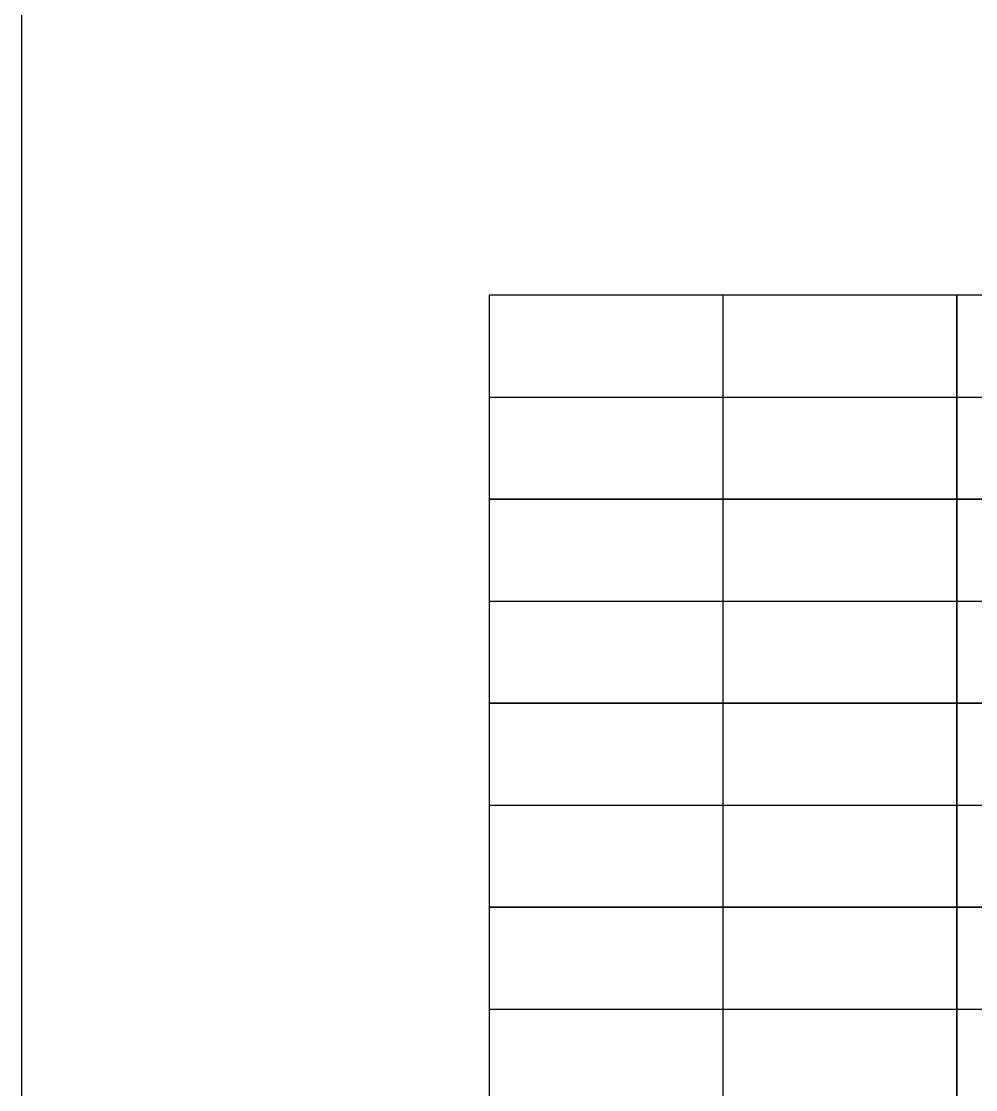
# Model space of a CAD drawing. Header units: millimetres. Extents: x 0.42 to 2.75, y -0.18 to 1.56.
# Drawn here: x 1.9875 to 2.1431, y 0.9345 to 1.1086 of the extents above; entities that cross this region are included whole.
import ezdxf

# ---------------------------------------------------------------- set-up
doc = ezdxf.new("R2010")
doc.units = ezdxf.units.MM
doc.header["$MEASUREMENT"] = 0
doc.layers.add('AZ', color=7, linetype='Continuous', true_color=0x007f00)

msp = doc.modelspace()

# ---------------------------------------------------------------- linework, layer by layer
at = {"layer": 'AZ'}
for p, q in [((2.14002, 1.064), (2.06377, 1.064)), ((2.06377, 1.064), (2.06377, 1.03075)), ((2.14002, 1.064, 0.0225), (2.06377, 1.064, 0.0225)), ((2.06377, 1.064, 0.0225), (2.06377, 1.03075, 0.0225)), ((2.06377, 1.064), (2.06377, 1.064, 0.0225)), ((2.21627, 1.064), (2.14002, 1.064)), ((2.14002, 1.064), (2.14002, 1.03075)), ((2.21627, 1.064, 0.0225), (2.14002, 1.064, 0.0225)), ((2.14002, 1.064, 0.0225), (2.14002, 1.03075, 0.0225)), ((2.14002, 1.064), (2.14002, 1.064, 0.0225)), ((2.14002, 1.03075), (2.14002, 1.064)), ((2.14002, 1.03075, 0.0225), (2.14002, 1.064, 0.0225)), ((2.14002, 1.064), (2.14002, 1.064, 0.0225)), ((2.06377, 1.03075), (2.14002, 1.03075)), ((2.06377, 1.03075, 0.0225), (2.14002, 1.03075, 0.0225)), ((2.06377, 1.03075), (2.06377, 1.03075, 0.0225)), ((2.14002, 1.03075, 0.09), (2.06377, 1.03075, 0.09)), ((2.06377, 1.03075, 0.09), (2.06377, 0.9975, 0.09)), ((2.14002, 1.03075, 0.1125), (2.06377, 1.03075, 0.1125)), ((2.06377, 1.03075, 0.1125), (2.06377, 0.9975, 0.1125)), ((2.06377, 1.03075, 0.09), (2.06377, 1.03075, 0.1125)), ((2.14002, 1.03075, 0.0675), (2.06377, 1.03075, 0.0675)), ((2.06377, 1.03075, 0.0675), (2.06377, 0.9975, 0.0675)), ((2.14002, 1.03075, 0.09), (2.06377, 1.03075, 0.09)), ((2.06377, 1.03075, 0.09), (2.06377, 0.9975, 0.09)), ((2.06377, 1.03075, 0.0675), (2.06377, 1.03075, 0.09)), ((2.14002, 1.03075, 0.045), (2.06377, 1.03075, 0.045)), ((2.06377, 1.03075, 0.045), (2.06377, 0.9975, 0.045)), ((2.14002, 1.03075, 0.0675), (2.06377, 1.03075, 0.0675)), ((2.06377, 1.03075, 0.0675), (2.06377, 0.9975, 0.0675)), ((2.06377, 1.03075, 0.045), (2.06377, 1.03075, 0.0675)), ((2.14002, 1.03075, 0.0225), (2.06377, 1.03075, 0.0225)), ((2.06377, 1.03075, 0.0225), (2.06377, 0.9975, 0.0225)), ((2.14002, 1.03075, 0.045), (2.06377, 1.03075, 0.045)), ((2.06377, 1.03075, 0.045), (2.06377, 0.9975, 0.045)), ((2.06377, 1.03075, 0.0225), (2.06377, 1.03075, 0.045)), ((2.14002, 1.03075), (2.06377, 1.03075)), ((2.06377, 1.03075), (2.06377, 0.9975)), ((2.14002, 1.03075, 0.0225), (2.06377, 1.03075, 0.0225)), ((2.06377, 1.03075, 0.0225), (2.06377, 0.9975, 0.0225)), ((2.06377, 1.03075), (2.06377, 1.03075, 0.0225)), ((2.14002, 1.03075), (2.21627, 1.03075)), ((2.14002, 1.03075, 0.0225), (2.21627, 1.03075, 0.0225)), ((2.14002, 1.03075), (2.14002, 1.03075, 0.0225)), ((2.21627, 1.03075), (2.14002, 1.03075)), ((2.14002, 1.03075), (2.14002, 0.9975)), ((2.21627, 1.03075, 0.0225), (2.14002, 1.03075, 0.0225)), ((2.14002, 1.03075, 0.0225), (2.14002, 0.9975, 0.0225)), ((2.14002, 1.03075), (2.14002, 1.03075, 0.0225)), ((2.14002, 1.03075), (2.14002, 1.03075, 0.0225)), ((2.14002, 0.9975, 0.09), (2.14002, 1.03075, 0.09)), ((2.14002, 0.9975, 0.1125), (2.14002, 1.03075, 0.1125)), ((2.14002, 1.03075, 0.09), (2.14002, 1.03075, 0.1125)), ((2.14002, 0.9975, 0.0675), (2.14002, 1.03075, 0.0675)), ((2.14002, 0.9975, 0.09), (2.14002, 1.03075, 0.09)), ((2.14002, 1.03075, 0.0675), (2.14002, 1.03075, 0.09)), ((2.14002, 0.9975, 0.045), (2.14002, 1.03075, 0.045)), ((2.14002, 0.9975, 0.0675), (2.14002, 1.03075, 0.0675)), ((2.14002, 1.03075, 0.045), (2.14002, 1.03075, 0.0675)), ((2.14002, 0.9975, 0.0225), (2.14002, 1.03075, 0.0225)), ((2.14002, 0.9975, 0.045), (2.14002, 1.03075, 0.045)), ((2.14002, 1.03075, 0.0225), (2.14002, 1.03075, 0.045)), ((2.14002, 0.9975), (2.14002, 1.03075)), ((2.14002, 0.9975, 0.0225), (2.14002, 1.03075, 0.0225)), ((2.14002, 1.03075), (2.14002, 1.03075, 0.0225)), ((2.06377, 0.9975, 0.09), (2.14002, 0.9975, 0.09)), ((2.06377, 0.9975, 0.1125), (2.14002, 0.9975, 0.1125)), ((2.06377, 0.9975, 0.09), (2.06377, 0.9975, 0.1125)), ((2.06377, 0.9975, 0.0675), (2.14002, 0.9975, 0.0675)), ((2.06377, 0.9975, 0.09), (2.14002, 0.9975, 0.09)), ((2.06377, 0.9975, 0.0675), (2.06377, 0.9975, 0.09)), ((2.06377, 0.9975, 0.045), (2.14002, 0.9975, 0.045)), ((2.06377, 0.9975, 0.0675), (2.14002, 0.9975, 0.0675)), ((2.06377, 0.9975, 0.045), (2.06377, 0.9975, 0.0675)), ((2.06377, 0.9975, 0.0225), (2.14002, 0.9975, 0.0225)), ((2.06377, 0.9975, 0.045), (2.14002, 0.9975, 0.045)), ((2.06377, 0.9975, 0.0225), (2.06377, 0.9975, 0.045)), ((2.06377, 0.9975), (2.14002, 0.9975)), ((2.06377, 0.9975, 0.0225), (2.14002, 0.9975, 0.0225)), ((2.06377, 0.9975), (2.06377, 0.9975, 0.0225)), ((2.14002, 0.9975, 0.225), (2.06377, 0.9975, 0.225)), ((2.06377, 0.9975, 0.225), (2.06377, 0.96425, 0.225)), ((2.14002, 0.9975, 0.2475), (2.06377, 0.9975, 0.2475)), ((2.06377, 0.9975, 0.2475), (2.06377, 0.96425, 0.2475)), ((2.06377, 0.9975, 0.225), (2.06377, 0.9975, 0.2475)), ((2.14002, 0.9975, 0.2025), (2.06377, 0.9975, 0.2025)), ((2.06377, 0.9975, 0.2025), (2.06377, 0.96425, 0.2025)), ((2.14002, 0.9975, 0.225), (2.06377, 0.9975, 0.225)), ((2.06377, 0.9975, 0.225), (2.06377, 0.96425, 0.225)), ((2.06377, 0.9975, 0.2025), (2.06377, 0.9975, 0.225)), ((2.14002, 0.9975, 0.18), (2.06377, 0.9975, 0.18)), ((2.06377, 0.9975, 0.18), (2.06377, 0.96425, 0.18)), ((2.14002, 0.9975, 0.2025), (2.06377, 0.9975, 0.2025)), ((2.06377, 0.9975, 0.2025), (2.06377, 0.96425, 0.2025)), ((2.06377, 0.9975, 0.18), (2.06377, 0.9975, 0.2025)), ((2.14002, 0.9975, 0.1575), (2.06377, 0.9975, 0.1575)), ((2.06377, 0.9975, 0.1575), (2.06377, 0.96425, 0.1575)), ((2.14002, 0.9975, 0.18), (2.06377, 0.9975, 0.18)), ((2.06377, 0.9975, 0.18), (2.06377, 0.96425, 0.18)), ((2.06377, 0.9975, 0.1575), (2.06377, 0.9975, 0.18)), ((2.14002, 0.9975, 0.135), (2.06377, 0.9975, 0.135)), ((2.06377, 0.9975, 0.135), (2.06377, 0.96425, 0.135)), ((2.14002, 0.9975, 0.1575), (2.06377, 0.9975, 0.1575)), ((2.06377, 0.9975, 0.1575), (2.06377, 0.96425, 0.1575)), ((2.06377, 0.9975, 0.135), (2.06377, 0.9975, 0.1575)), ((2.14002, 0.9975, 0.1125), (2.06377, 0.9975, 0.1125)), ((2.06377, 0.9975, 0.1125), (2.06377, 0.96425, 0.1125)), ((2.14002, 0.9975, 0.135), (2.06377, 0.9975, 0.135)), ((2.06377, 0.9975, 0.135), (2.06377, 0.96425, 0.135)), ((2.06377, 0.9975, 0.1125), (2.06377, 0.9975, 0.135)), ((2.14002, 0.9975, 0.09), (2.06377, 0.9975, 0.09)), ((2.06377, 0.9975, 0.09), (2.06377, 0.96425, 0.09)), ((2.14002, 0.9975, 0.1125), (2.06377, 0.9975, 0.1125)), ((2.06377, 0.9975, 0.1125), (2.06377, 0.96425, 0.1125)), ((2.06377, 0.9975, 0.09), (2.06377, 0.9975, 0.1125)), ((2.14002, 0.9975, 0.0675), (2.06377, 0.9975, 0.0675)), ((2.06377, 0.9975, 0.0675), (2.06377, 0.96425, 0.0675)), ((2.14002, 0.9975, 0.09), (2.06377, 0.9975, 0.09)), ((2.06377, 0.9975, 0.09), (2.06377, 0.96425, 0.09)), ((2.06377, 0.9975, 0.0675), (2.06377, 0.9975, 0.09)), ((2.14002, 0.9975, 0.045), (2.06377, 0.9975, 0.045)), ((2.06377, 0.9975, 0.045), (2.06377, 0.96425, 0.045)), ((2.14002, 0.9975, 0.0675), (2.06377, 0.9975, 0.0675)), ((2.06377, 0.9975, 0.0675), (2.06377, 0.96425, 0.0675)), ((2.06377, 0.9975, 0.045), (2.06377, 0.9975, 0.0675)), ((2.14002, 0.9975, 0.0225), (2.06377, 0.9975, 0.0225)), ((2.06377, 0.9975, 0.0225), (2.06377, 0.96425, 0.0225)), ((2.14002, 0.9975, 0.045), (2.06377, 0.9975, 0.045)), ((2.06377, 0.9975, 0.045), (2.06377, 0.96425, 0.045)), ((2.06377, 0.9975, 0.0225), (2.06377, 0.9975, 0.045)), ((2.14002, 0.9975), (2.06377, 0.9975)), ((2.06377, 0.9975), (2.06377, 0.96425)), ((2.14002, 0.9975, 0.0225), (2.06377, 0.9975, 0.0225)), ((2.06377, 0.9975, 0.0225), (2.06377, 0.96425, 0.0225)), ((2.06377, 0.9975), (2.06377, 0.9975, 0.0225)), ((2.14002, 0.9975), (2.21627, 0.9975)), ((2.14002, 0.9975, 0.0225), (2.21627, 0.9975, 0.0225)), ((2.14002, 0.9975), (2.14002, 0.9975, 0.0225)), ((2.21627, 0.9975), (2.14002, 0.9975)), ((2.14002, 0.9975), (2.14002, 0.96425)), ((2.21627, 0.9975, 0.0225), (2.14002, 0.9975, 0.0225)), ((2.14002, 0.9975, 0.0225), (2.14002, 0.96425, 0.0225)), ((2.14002, 0.9975), (2.14002, 0.9975, 0.0225)), ((2.14002, 0.9975, 0.09), (2.14002, 0.9975, 0.1125)), ((2.14002, 0.9975, 0.0675), (2.14002, 0.9975, 0.09)), ((2.14002, 0.9975, 0.045), (2.14002, 0.9975, 0.0675)), ((2.14002, 0.9975, 0.0225), (2.14002, 0.9975, 0.045)), ((2.14002, 0.9975), (2.14002, 0.9975, 0.0225)), ((2.14002, 0.96425, 0.225), (2.14002, 0.9975, 0.225)), ((2.14002, 0.96425, 0.2475), (2.14002, 0.9975, 0.2475)), ((2.14002, 0.9975, 0.225), (2.14002, 0.9975, 0.2475)), ((2.14002, 0.96425, 0.2025), (2.14002, 0.9975, 0.2025)), ((2.14002, 0.96425, 0.225), (2.14002, 0.9975, 0.225)), ((2.14002, 0.9975, 0.2025), (2.14002, 0.9975, 0.225)), ((2.14002, 0.96425, 0.18), (2.14002, 0.9975, 0.18)), ((2.14002, 0.96425, 0.2025), (2.14002, 0.9975, 0.2025)), ((2.14002, 0.9975, 0.18), (2.14002, 0.9975, 0.2025)), ((2.14002, 0.96425, 0.1575), (2.14002, 0.9975, 0.1575)), ((2.14002, 0.96425, 0.18), (2.14002, 0.9975, 0.18)), ((2.14002, 0.9975, 0.1575), (2.14002, 0.9975, 0.18)), ((2.14002, 0.96425, 0.135), (2.14002, 0.9975, 0.135)), ((2.14002, 0.96425, 0.1575), (2.14002, 0.9975, 0.1575)), ((2.14002, 0.9975, 0.135), (2.14002, 0.9975, 0.1575)), ((2.14002, 0.96425, 0.1125), (2.14002, 0.9975, 0.1125)), ((2.14002, 0.96425, 0.135), (2.14002, 0.9975, 0.135)), ((2.14002, 0.9975, 0.1125), (2.14002, 0.9975, 0.135)), ((2.14002, 0.96425, 0.09), (2.14002, 0.9975, 0.09)), ((2.14002, 0.96425, 0.1125), (2.14002, 0.9975, 0.1125)), ((2.14002, 0.9975, 0.09), (2.14002, 0.9975, 0.1125)), ((2.14002, 0.96425, 0.0675), (2.14002, 0.9975, 0.0675)), ((2.14002, 0.96425, 0.09), (2.14002, 0.9975, 0.09)), ((2.14002, 0.9975, 0.0675), (2.14002, 0.9975, 0.09)), ((2.14002, 0.96425, 0.045), (2.14002, 0.9975, 0.045)), ((2.14002, 0.96425, 0.0675), (2.14002, 0.9975, 0.0675)), ((2.14002, 0.9975, 0.045), (2.14002, 0.9975, 0.0675)), ((2.14002, 0.96425, 0.0225), (2.14002, 0.9975, 0.0225)), ((2.14002, 0.96425, 0.045), (2.14002, 0.9975, 0.045)), ((2.14002, 0.9975, 0.0225), (2.14002, 0.9975, 0.045)), ((2.14002, 0.96425), (2.14002, 0.9975)), ((2.14002, 0.96425, 0.0225), (2.14002, 0.9975, 0.0225)), ((2.14002, 0.9975), (2.14002, 0.9975, 0.0225)), ((2.06377, 0.96425, 0.225), (2.14002, 0.96425, 0.225)), ((2.06377, 0.96425, 0.2475), (2.14002, 0.96425, 0.2475)), ((2.06377, 0.96425, 0.225), (2.06377, 0.96425, 0.2475)), ((2.06377, 0.96425, 0.2025), (2.14002, 0.96425, 0.2025)), ((2.06377, 0.96425, 0.225), (2.14002, 0.96425, 0.225)), ((2.06377, 0.96425, 0.2025), (2.06377, 0.96425, 0.225)), ((2.06377, 0.96425, 0.18), (2.14002, 0.96425, 0.18)), ((2.06377, 0.96425, 0.2025), (2.14002, 0.96425, 0.2025)), ((2.06377, 0.96425, 0.18), (2.06377, 0.96425, 0.2025)), ((2.06377, 0.96425, 0.1575), (2.14002, 0.96425, 0.1575)), ((2.06377, 0.96425, 0.18), (2.14002, 0.96425, 0.18)), ((2.06377, 0.96425, 0.1575), (2.06377, 0.96425, 0.18)), ((2.06377, 0.96425, 0.135), (2.14002, 0.96425, 0.135)), ((2.06377, 0.96425, 0.1575), (2.14002, 0.96425, 0.1575)), ((2.06377, 0.96425, 0.135), (2.06377, 0.96425, 0.1575)), ((2.06377, 0.96425, 0.1125), (2.14002, 0.96425, 0.1125)), ((2.06377, 0.96425, 0.135), (2.14002, 0.96425, 0.135)), ((2.06377, 0.96425, 0.1125), (2.06377, 0.96425, 0.135)), ((2.06377, 0.96425, 0.09), (2.14002, 0.96425, 0.09)), ((2.06377, 0.96425, 0.1125), (2.14002, 0.96425, 0.1125)), ((2.06377, 0.96425, 0.09), (2.06377, 0.96425, 0.1125)), ((2.06377, 0.96425, 0.0675), (2.14002, 0.96425, 0.0675)), ((2.06377, 0.96425, 0.09), (2.14002, 0.96425, 0.09)), ((2.06377, 0.96425, 0.0675), (2.06377, 0.96425, 0.09)), ((2.06377, 0.96425, 0.045), (2.14002, 0.96425, 0.045)), ((2.06377, 0.96425, 0.0675), (2.14002, 0.96425, 0.0675)), ((2.06377, 0.96425, 0.045), (2.06377, 0.96425, 0.0675)), ((2.06377, 0.96425, 0.0225), (2.14002, 0.96425, 0.0225)), ((2.06377, 0.96425, 0.045), (2.14002, 0.96425, 0.045)), ((2.06377, 0.96425, 0.0225), (2.06377, 0.96425, 0.045)), ((2.06377, 0.96425), (2.14002, 0.96425)), ((2.06377, 0.96425, 0.0225), (2.14002, 0.96425, 0.0225)), ((2.06377, 0.96425), (2.06377, 0.96425, 0.0225)), ((2.14002, 0.96425, 0.1125), (2.06377, 0.96425, 0.1125)), ((2.06377, 0.96425, 0.1125), (2.06377, 0.931, 0.1125)), ((2.14002, 0.96425, 0.135), (2.06377, 0.96425, 0.135)), ((2.06377, 0.96425, 0.135), (2.06377, 0.931, 0.135)), ((2.06377, 0.96425, 0.1125), (2.06377, 0.96425, 0.135)), ((2.14002, 0.96425, 0.09), (2.06377, 0.96425, 0.09)), ((2.06377, 0.96425, 0.09), (2.06377, 0.931, 0.09)), ((2.14002, 0.96425, 0.1125), (2.06377, 0.96425, 0.1125)), ((2.06377, 0.96425, 0.1125), (2.06377, 0.931, 0.1125)), ((2.06377, 0.96425, 0.09), (2.06377, 0.96425, 0.1125)), ((2.14002, 0.96425, 0.0675), (2.06377, 0.96425, 0.0675)), ((2.06377, 0.96425, 0.0675), (2.06377, 0.931, 0.0675)), ((2.14002, 0.96425, 0.09), (2.06377, 0.96425, 0.09)), ((2.06377, 0.96425, 0.09), (2.06377, 0.931, 0.09)), ((2.06377, 0.96425, 0.0675), (2.06377, 0.96425, 0.09)), ((2.14002, 0.96425, 0.045), (2.06377, 0.96425, 0.045)), ((2.06377, 0.96425, 0.045), (2.06377, 0.931, 0.045)), ((2.14002, 0.96425, 0.0675), (2.06377, 0.96425, 0.0675)), ((2.06377, 0.96425, 0.0675), (2.06377, 0.931, 0.0675)), ((2.06377, 0.96425, 0.045), (2.06377, 0.96425, 0.0675)), ((2.14002, 0.96425, 0.0225), (2.06377, 0.96425, 0.0225)), ((2.06377, 0.96425, 0.0225), (2.06377, 0.931, 0.0225)), ((2.14002, 0.96425, 0.045), (2.06377, 0.96425, 0.045)), ((2.06377, 0.96425, 0.045), (2.06377, 0.931, 0.045)), ((2.06377, 0.96425, 0.0225), (2.06377, 0.96425, 0.045)), ((2.14002, 0.96425), (2.06377, 0.96425)), ((2.06377, 0.96425), (2.06377, 0.931)), ((2.14002, 0.96425, 0.0225), (2.06377, 0.96425, 0.0225)), ((2.06377, 0.96425, 0.0225), (2.06377, 0.931, 0.0225)), ((2.06377, 0.96425), (2.06377, 0.96425, 0.0225)), ((2.14002, 0.96425), (2.21627, 0.96425)), ((2.14002, 0.96425, 0.0225), (2.21627, 0.96425, 0.0225)), ((2.14002, 0.96425), (2.14002, 0.96425, 0.0225)), ((2.21627, 0.96425, 0.135), (2.14002, 0.96425, 0.135)), ((2.14002, 0.96425, 0.135), (2.14002, 0.931, 0.135)), ((2.21627, 0.96425, 0.1575), (2.14002, 0.96425, 0.1575)), ((2.14002, 0.96425, 0.1575), (2.14002, 0.931, 0.1575)), ((2.14002, 0.96425, 0.135), (2.14002, 0.96425, 0.1575)), ((2.21627, 0.96425, 0.1125), (2.14002, 0.96425, 0.1125)), ((2.14002, 0.96425, 0.1125), (2.14002, 0.931, 0.1125)), ((2.21627, 0.96425, 0.135), (2.14002, 0.96425, 0.135)), ((2.14002, 0.96425, 0.135), (2.14002, 0.931, 0.135)), ((2.14002, 0.96425, 0.1125), (2.14002, 0.96425, 0.135)), ((2.21627, 0.96425, 0.09), (2.14002, 0.96425, 0.09)), ((2.14002, 0.96425, 0.09), (2.14002, 0.931, 0.09)), ((2.21627, 0.96425, 0.1125), (2.14002, 0.96425, 0.1125)), ((2.14002, 0.96425, 0.1125), (2.14002, 0.931, 0.1125)), ((2.14002, 0.96425, 0.09), (2.14002, 0.96425, 0.1125)), ((2.21627, 0.96425, 0.0675), (2.14002, 0.96425, 0.0675)), ((2.14002, 0.96425, 0.0675), (2.14002, 0.931, 0.0675)), ((2.21627, 0.96425, 0.09), (2.14002, 0.96425, 0.09)), ((2.14002, 0.96425, 0.09), (2.14002, 0.931, 0.09)), ((2.14002, 0.96425, 0.0675), (2.14002, 0.96425, 0.09)), ((2.21627, 0.96425, 0.045), (2.14002, 0.96425, 0.045)), ((2.14002, 0.96425, 0.045), (2.14002, 0.931, 0.045)), ((2.21627, 0.96425, 0.0675), (2.14002, 0.96425, 0.0675)), ((2.14002, 0.96425, 0.0675), (2.14002, 0.931, 0.0675)), ((2.14002, 0.96425, 0.045), (2.14002, 0.96425, 0.0675)), ((2.21627, 0.96425, 0.0225), (2.14002, 0.96425, 0.0225)), ((2.14002, 0.96425, 0.0225), (2.14002, 0.931, 0.0225)), ((2.21627, 0.96425, 0.045), (2.14002, 0.96425, 0.045)), ((2.14002, 0.96425, 0.045), (2.14002, 0.931, 0.045)), ((2.14002, 0.96425, 0.0225), (2.14002, 0.96425, 0.045)), ((2.21627, 0.96425), (2.14002, 0.96425)), ((2.14002, 0.96425), (2.14002, 0.931)), ((2.21627, 0.96425, 0.0225), (2.14002, 0.96425, 0.0225)), ((2.14002, 0.96425, 0.0225), (2.14002, 0.931, 0.0225)), ((2.14002, 0.96425), (2.14002, 0.96425, 0.0225)), ((2.14002, 0.96425, 0.225), (2.14002, 0.96425, 0.2475)), ((2.14002, 0.96425, 0.2025), (2.14002, 0.96425, 0.225)), ((2.14002, 0.96425, 0.18), (2.14002, 0.96425, 0.2025)), ((2.14002, 0.96425, 0.1575), (2.14002, 0.96425, 0.18)), ((2.14002, 0.96425, 0.135), (2.14002, 0.96425, 0.1575)), ((2.14002, 0.96425, 0.1125), (2.14002, 0.96425, 0.135)), ((2.14002, 0.96425, 0.09), (2.14002, 0.96425, 0.1125)), ((2.14002, 0.96425, 0.0675), (2.14002, 0.96425, 0.09)), ((2.14002, 0.96425, 0.045), (2.14002, 0.96425, 0.0675)), ((2.14002, 0.96425, 0.0225), (2.14002, 0.96425, 0.045)), ((2.14002, 0.96425), (2.14002, 0.96425, 0.0225)), ((2.14002, 0.931, 0.1125), (2.14002, 0.96425, 0.1125)), ((2.14002, 0.931, 0.135), (2.14002, 0.96425, 0.135)), ((2.14002, 0.96425, 0.1125), (2.14002, 0.96425, 0.135)), ((2.14002, 0.931, 0.09), (2.14002, 0.96425, 0.09)), ((2.14002, 0.931, 0.1125), (2.14002, 0.96425, 0.1125)), ((2.14002, 0.96425, 0.09), (2.14002, 0.96425, 0.1125)), ((2.14002, 0.931, 0.0675), (2.14002, 0.96425, 0.0675)), ((2.14002, 0.931, 0.09), (2.14002, 0.96425, 0.09)), ((2.14002, 0.96425, 0.0675), (2.14002, 0.96425, 0.09)), ((2.14002, 0.931, 0.045), (2.14002, 0.96425, 0.045)), ((2.14002, 0.931, 0.0675), (2.14002, 0.96425, 0.0675)), ((2.14002, 0.96425, 0.045), (2.14002, 0.96425, 0.0675)), ((2.14002, 0.931, 0.0225), (2.14002, 0.96425, 0.0225)), ((2.14002, 0.931, 0.045), (2.14002, 0.96425, 0.045)), ((2.14002, 0.96425, 0.0225), (2.14002, 0.96425, 0.045)), ((2.14002, 0.931), (2.14002, 0.96425)), ((2.14002, 0.931, 0.0225), (2.14002, 0.96425, 0.0225)), ((2.14002, 0.96425), (2.14002, 0.96425, 0.0225))]:
    msp.add_line(p, q, dxfattribs=at)
for points in [[(1.98752, 1.56275, -0.0225), (1.98752, 0.78138, -0.0225), (1.98752, 0, -0.0225)], [(1.98752, 1.56275), (1.98752, 0.78138), (1.98752, 0)], [(2.14002, 1.064, 0.01125), (2.10189, 1.064, 0.01125), (2.06377, 1.064, 0.01125)], [(2.06377, 1.064, 0.01125), (2.06377, 1.04737, 0.01125), (2.06377, 1.03075, 0.01125)], [(2.10189, 1.064), (2.10189, 1.064, 0.01125), (2.10189, 1.064, 0.0225)], [(2.10189, 1.03075), (2.10189, 1.04737), (2.10189, 1.064)], [(2.10189, 1.03075, 0.0225), (2.10189, 1.04737, 0.0225), (2.10189, 1.064, 0.0225)], [(2.21627, 1.064, 0.01125), (2.17814, 1.064, 0.01125), (2.14002, 1.064, 0.01125)], [(2.14002, 1.064, 0.01125), (2.14002, 1.04737, 0.01125), (2.14002, 1.03075, 0.01125)], [(2.14002, 1.03075, 0.01125), (2.14002, 1.04737, 0.01125), (2.14002, 1.064, 0.01125)], [(2.06377, 1.04737), (2.06377, 1.04737, 0.01125), (2.06377, 1.04737, 0.0225)], [(2.06377, 1.04737), (2.10189, 1.04737), (2.14002, 1.04737)], [(2.06377, 1.04737, 0.0225), (2.10189, 1.04737, 0.0225), (2.14002, 1.04737, 0.0225)], [(2.14002, 1.04737), (2.14002, 1.04737, 0.01125), (2.14002, 1.04737, 0.0225)], [(2.14002, 1.04737), (2.17814, 1.04737), (2.21627, 1.04737)], [(2.14002, 1.04737, 0.0225), (2.17814, 1.04737, 0.0225), (2.21627, 1.04737, 0.0225)], [(2.14002, 1.04737), (2.14002, 1.04737, 0.01125), (2.14002, 1.04737, 0.0225)], [(2.06377, 1.03075, 0.01125), (2.10189, 1.03075, 0.01125), (2.14002, 1.03075, 0.01125)], [(2.14002, 1.03075, 0.10125), (2.10189, 1.03075, 0.10125), (2.06377, 1.03075, 0.10125)], [(2.06377, 1.03075, 0.10125), (2.06377, 1.01412, 0.10125), (2.06377, 0.9975, 0.10125)], [(2.14002, 1.03075, 0.07875), (2.10189, 1.03075, 0.07875), (2.06377, 1.03075, 0.07875)], [(2.06377, 1.03075, 0.07875), (2.06377, 1.01412, 0.07875), (2.06377, 0.9975, 0.07875)], [(2.14002, 1.03075, 0.05625), (2.10189, 1.03075, 0.05625), (2.06377, 1.03075, 0.05625)], [(2.06377, 1.03075, 0.05625), (2.06377, 1.01412, 0.05625), (2.06377, 0.9975, 0.05625)], [(2.14002, 1.03075, 0.03375), (2.10189, 1.03075, 0.03375), (2.06377, 1.03075, 0.03375)], [(2.06377, 1.03075, 0.03375), (2.06377, 1.01412, 0.03375), (2.06377, 0.9975, 0.03375)], [(2.14002, 1.03075, 0.01125), (2.10189, 1.03075, 0.01125), (2.06377, 1.03075, 0.01125)], [(2.06377, 1.03075, 0.01125), (2.06377, 1.01412, 0.01125), (2.06377, 0.9975, 0.01125)], [(2.10189, 1.03075), (2.10189, 1.03075, 0.01125), (2.10189, 1.03075, 0.0225)], [(2.10189, 1.03075, 0.09), (2.10189, 1.03075, 0.10125), (2.10189, 1.03075, 0.1125)], [(2.10189, 0.9975, 0.09), (2.10189, 1.01412, 0.09), (2.10189, 1.03075, 0.09)], [(2.10189, 0.9975, 0.1125), (2.10189, 1.01412, 0.1125), (2.10189, 1.03075, 0.1125)], [(2.10189, 1.03075, 0.0675), (2.10189, 1.03075, 0.07875), (2.10189, 1.03075, 0.09)], [(2.10189, 0.9975, 0.0675), (2.10189, 1.01412, 0.0675), (2.10189, 1.03075, 0.0675)], [(2.10189, 0.9975, 0.09), (2.10189, 1.01412, 0.09), (2.10189, 1.03075, 0.09)], [(2.10189, 1.03075, 0.045), (2.10189, 1.03075, 0.05625), (2.10189, 1.03075, 0.0675)], [(2.10189, 0.9975, 0.045), (2.10189, 1.01412, 0.045), (2.10189, 1.03075, 0.045)], [(2.10189, 0.9975, 0.0675), (2.10189, 1.01412, 0.0675), (2.10189, 1.03075, 0.0675)], [(2.10189, 1.03075, 0.0225), (2.10189, 1.03075, 0.03375), (2.10189, 1.03075, 0.045)], [(2.10189, 0.9975, 0.0225), (2.10189, 1.01412, 0.0225), (2.10189, 1.03075, 0.0225)], [(2.10189, 0.9975, 0.045), (2.10189, 1.01412, 0.045), (2.10189, 1.03075, 0.045)], [(2.10189, 1.03075), (2.10189, 1.03075, 0.01125), (2.10189, 1.03075, 0.0225)], [(2.10189, 0.9975), (2.10189, 1.01412), (2.10189, 1.03075)], [(2.10189, 0.9975, 0.0225), (2.10189, 1.01412, 0.0225), (2.10189, 1.03075, 0.0225)], [(2.14002, 1.03075, 0.01125), (2.17814, 1.03075, 0.01125), (2.21627, 1.03075, 0.01125)], [(2.21627, 1.03075, 0.01125), (2.17814, 1.03075, 0.01125), (2.14002, 1.03075, 0.01125)], [(2.14002, 1.03075, 0.01125), (2.14002, 1.01412, 0.01125), (2.14002, 0.9975, 0.01125)], [(2.14002, 0.9975, 0.10125), (2.14002, 1.01412, 0.10125), (2.14002, 1.03075, 0.10125)], [(2.14002, 0.9975, 0.07875), (2.14002, 1.01412, 0.07875), (2.14002, 1.03075, 0.07875)], [(2.14002, 0.9975, 0.05625), (2.14002, 1.01412, 0.05625), (2.14002, 1.03075, 0.05625)], [(2.14002, 0.9975, 0.03375), (2.14002, 1.01412, 0.03375), (2.14002, 1.03075, 0.03375)], [(2.14002, 0.9975, 0.01125), (2.14002, 1.01412, 0.01125), (2.14002, 1.03075, 0.01125)], [(2.06377, 1.01412, 0.09), (2.06377, 1.01412, 0.10125), (2.06377, 1.01412, 0.1125)], [(2.06377, 1.01412, 0.09), (2.10189, 1.01412, 0.09), (2.14002, 1.01412, 0.09)], [(2.06377, 1.01412, 0.1125), (2.10189, 1.01412, 0.1125), (2.14002, 1.01412, 0.1125)], [(2.06377, 1.01412, 0.0675), (2.06377, 1.01412, 0.07875), (2.06377, 1.01412, 0.09)], [(2.06377, 1.01412, 0.0675), (2.10189, 1.01412, 0.0675), (2.14002, 1.01412, 0.0675)], [(2.06377, 1.01412, 0.09), (2.10189, 1.01412, 0.09), (2.14002, 1.01412, 0.09)], [(2.06377, 1.01412, 0.045), (2.06377, 1.01412, 0.05625), (2.06377, 1.01412, 0.0675)], [(2.06377, 1.01412, 0.045), (2.10189, 1.01412, 0.045), (2.14002, 1.01412, 0.045)], [(2.06377, 1.01412, 0.0675), (2.10189, 1.01412, 0.0675), (2.14002, 1.01412, 0.0675)], [(2.06377, 1.01412, 0.0225), (2.06377, 1.01412, 0.03375), (2.06377, 1.01412, 0.045)], [(2.06377, 1.01412, 0.0225), (2.10189, 1.01412, 0.0225), (2.14002, 1.01412, 0.0225)], [(2.06377, 1.01412, 0.045), (2.10189, 1.01412, 0.045), (2.14002, 1.01412, 0.045)], [(2.06377, 1.01412), (2.06377, 1.01412, 0.01125), (2.06377, 1.01412, 0.0225)], [(2.06377, 1.01412), (2.10189, 1.01412), (2.14002, 1.01412)], [(2.06377, 1.01412, 0.0225), (2.10189, 1.01412, 0.0225), (2.14002, 1.01412, 0.0225)], [(2.14002, 1.01412), (2.14002, 1.01412, 0.01125), (2.14002, 1.01412, 0.0225)], [(2.14002, 1.01412), (2.17814, 1.01412), (2.21627, 1.01412)], [(2.14002, 1.01412, 0.0225), (2.17814, 1.01412, 0.0225), (2.21627, 1.01412, 0.0225)], [(2.14002, 1.01412, 0.09), (2.14002, 1.01412, 0.10125), (2.14002, 1.01412, 0.1125)], [(2.14002, 1.01412, 0.0675), (2.14002, 1.01412, 0.07875), (2.14002, 1.01412, 0.09)], [(2.14002, 1.01412, 0.045), (2.14002, 1.01412, 0.05625), (2.14002, 1.01412, 0.0675)], [(2.14002, 1.01412, 0.0225), (2.14002, 1.01412, 0.03375), (2.14002, 1.01412, 0.045)], [(2.14002, 1.01412), (2.14002, 1.01412, 0.01125), (2.14002, 1.01412, 0.0225)], [(2.06377, 0.9975, 0.10125), (2.10189, 0.9975, 0.10125), (2.14002, 0.9975, 0.10125)], [(2.06377, 0.9975, 0.07875), (2.10189, 0.9975, 0.07875), (2.14002, 0.9975, 0.07875)], [(2.06377, 0.9975, 0.05625), (2.10189, 0.9975, 0.05625), (2.14002, 0.9975, 0.05625)], [(2.06377, 0.9975, 0.03375), (2.10189, 0.9975, 0.03375), (2.14002, 0.9975, 0.03375)], [(2.06377, 0.9975, 0.01125), (2.10189, 0.9975, 0.01125), (2.14002, 0.9975, 0.01125)], [(2.14002, 0.9975, 0.23625), (2.10189, 0.9975, 0.23625), (2.06377, 0.9975, 0.23625)], [(2.06377, 0.9975, 0.23625), (2.06377, 0.98088, 0.23625), (2.06377, 0.96425, 0.23625)], [(2.14002, 0.9975, 0.21375), (2.10189, 0.9975, 0.21375), (2.06377, 0.9975, 0.21375)], [(2.06377, 0.9975, 0.21375), (2.06377, 0.98088, 0.21375), (2.06377, 0.96425, 0.21375)], [(2.14002, 0.9975, 0.19125), (2.10189, 0.9975, 0.19125), (2.06377, 0.9975, 0.19125)], [(2.06377, 0.9975, 0.19125), (2.06377, 0.98088, 0.19125), (2.06377, 0.96425, 0.19125)], [(2.14002, 0.9975, 0.16875), (2.10189, 0.9975, 0.16875), (2.06377, 0.9975, 0.16875)], [(2.06377, 0.9975, 0.16875), (2.06377, 0.98088, 0.16875), (2.06377, 0.96425, 0.16875)], [(2.14002, 0.9975, 0.14625), (2.10189, 0.9975, 0.14625), (2.06377, 0.9975, 0.14625)], [(2.06377, 0.9975, 0.14625), (2.06377, 0.98088, 0.14625), (2.06377, 0.96425, 0.14625)], [(2.14002, 0.9975, 0.12375), (2.10189, 0.9975, 0.12375), (2.06377, 0.9975, 0.12375)], [(2.06377, 0.9975, 0.12375), (2.06377, 0.98088, 0.12375), (2.06377, 0.96425, 0.12375)], [(2.14002, 0.9975, 0.10125), (2.10189, 0.9975, 0.10125), (2.06377, 0.9975, 0.10125)], [(2.06377, 0.9975, 0.10125), (2.06377, 0.98088, 0.10125), (2.06377, 0.96425, 0.10125)], [(2.14002, 0.9975, 0.07875), (2.10189, 0.9975, 0.07875), (2.06377, 0.9975, 0.07875)], [(2.06377, 0.9975, 0.07875), (2.06377, 0.98088, 0.07875), (2.06377, 0.96425, 0.07875)], [(2.14002, 0.9975, 0.05625), (2.10189, 0.9975, 0.05625), (2.06377, 0.9975, 0.05625)], [(2.06377, 0.9975, 0.05625), (2.06377, 0.98088, 0.05625), (2.06377, 0.96425, 0.05625)], [(2.14002, 0.9975, 0.03375), (2.10189, 0.9975, 0.03375), (2.06377, 0.9975, 0.03375)], [(2.06377, 0.9975, 0.03375), (2.06377, 0.98088, 0.03375), (2.06377, 0.96425, 0.03375)], [(2.14002, 0.9975, 0.01125), (2.10189, 0.9975, 0.01125), (2.06377, 0.9975, 0.01125)], [(2.06377, 0.9975, 0.01125), (2.06377, 0.98088, 0.01125), (2.06377, 0.96425, 0.01125)], [(2.10189, 0.9975, 0.09), (2.10189, 0.9975, 0.10125), (2.10189, 0.9975, 0.1125)], [(2.10189, 0.9975, 0.0675), (2.10189, 0.9975, 0.07875), (2.10189, 0.9975, 0.09)], [(2.10189, 0.9975, 0.045), (2.10189, 0.9975, 0.05625), (2.10189, 0.9975, 0.0675)], [(2.10189, 0.9975, 0.0225), (2.10189, 0.9975, 0.03375), (2.10189, 0.9975, 0.045)], [(2.10189, 0.9975), (2.10189, 0.9975, 0.01125), (2.10189, 0.9975, 0.0225)], [(2.10189, 0.9975, 0.225), (2.10189, 0.9975, 0.23625), (2.10189, 0.9975, 0.2475)], [(2.10189, 0.96425, 0.225), (2.10189, 0.98088, 0.225), (2.10189, 0.9975, 0.225)], [(2.10189, 0.96425, 0.2475), (2.10189, 0.98088, 0.2475), (2.10189, 0.9975, 0.2475)], [(2.10189, 0.9975, 0.2025), (2.10189, 0.9975, 0.21375), (2.10189, 0.9975, 0.225)], [(2.10189, 0.96425, 0.2025), (2.10189, 0.98088, 0.2025), (2.10189, 0.9975, 0.2025)], [(2.10189, 0.96425, 0.225), (2.10189, 0.98088, 0.225), (2.10189, 0.9975, 0.225)], [(2.10189, 0.9975, 0.18), (2.10189, 0.9975, 0.19125), (2.10189, 0.9975, 0.2025)], [(2.10189, 0.96425, 0.18), (2.10189, 0.98088, 0.18), (2.10189, 0.9975, 0.18)], [(2.10189, 0.96425, 0.2025), (2.10189, 0.98088, 0.2025), (2.10189, 0.9975, 0.2025)], [(2.10189, 0.9975, 0.1575), (2.10189, 0.9975, 0.16875), (2.10189, 0.9975, 0.18)], [(2.10189, 0.96425, 0.1575), (2.10189, 0.98088, 0.1575), (2.10189, 0.9975, 0.1575)], [(2.10189, 0.96425, 0.18), (2.10189, 0.98088, 0.18), (2.10189, 0.9975, 0.18)], [(2.10189, 0.9975, 0.135), (2.10189, 0.9975, 0.14625), (2.10189, 0.9975, 0.1575)], [(2.10189, 0.96425, 0.135), (2.10189, 0.98088, 0.135), (2.10189, 0.9975, 0.135)], [(2.10189, 0.96425, 0.1575), (2.10189, 0.98088, 0.1575), (2.10189, 0.9975, 0.1575)], [(2.10189, 0.9975, 0.1125), (2.10189, 0.9975, 0.12375), (2.10189, 0.9975, 0.135)], [(2.10189, 0.96425, 0.1125), (2.10189, 0.98088, 0.1125), (2.10189, 0.9975, 0.1125)], [(2.10189, 0.96425, 0.135), (2.10189, 0.98088, 0.135), (2.10189, 0.9975, 0.135)], [(2.10189, 0.9975, 0.09), (2.10189, 0.9975, 0.10125), (2.10189, 0.9975, 0.1125)], [(2.10189, 0.96425, 0.09), (2.10189, 0.98088, 0.09), (2.10189, 0.9975, 0.09)], [(2.10189, 0.96425, 0.1125), (2.10189, 0.98088, 0.1125), (2.10189, 0.9975, 0.1125)], [(2.10189, 0.9975, 0.0675), (2.10189, 0.9975, 0.07875), (2.10189, 0.9975, 0.09)], [(2.10189, 0.96425, 0.0675), (2.10189, 0.98088, 0.0675), (2.10189, 0.9975, 0.0675)], [(2.10189, 0.96425, 0.09), (2.10189, 0.98088, 0.09), (2.10189, 0.9975, 0.09)], [(2.10189, 0.9975, 0.045), (2.10189, 0.9975, 0.05625), (2.10189, 0.9975, 0.0675)], [(2.10189, 0.96425, 0.045), (2.10189, 0.98088, 0.045), (2.10189, 0.9975, 0.045)], [(2.10189, 0.96425, 0.0675), (2.10189, 0.98088, 0.0675), (2.10189, 0.9975, 0.0675)], [(2.10189, 0.9975, 0.0225), (2.10189, 0.9975, 0.03375), (2.10189, 0.9975, 0.045)], [(2.10189, 0.96425, 0.0225), (2.10189, 0.98088, 0.0225), (2.10189, 0.9975, 0.0225)], [(2.10189, 0.96425, 0.045), (2.10189, 0.98088, 0.045), (2.10189, 0.9975, 0.045)], [(2.10189, 0.9975), (2.10189, 0.9975, 0.01125), (2.10189, 0.9975, 0.0225)], [(2.10189, 0.96425), (2.10189, 0.98088), (2.10189, 0.9975)], [(2.10189, 0.96425, 0.0225), (2.10189, 0.98088, 0.0225), (2.10189, 0.9975, 0.0225)], [(2.14002, 0.9975, 0.01125), (2.17814, 0.9975, 0.01125), (2.21627, 0.9975, 0.01125)], [(2.21627, 0.9975, 0.01125), (2.17814, 0.9975, 0.01125), (2.14002, 0.9975, 0.01125)], [(2.14002, 0.9975, 0.01125), (2.14002, 0.98088, 0.01125), (2.14002, 0.96425, 0.01125)], [(2.14002, 0.96425, 0.23625), (2.14002, 0.98088, 0.23625), (2.14002, 0.9975, 0.23625)], [(2.14002, 0.96425, 0.21375), (2.14002, 0.98088, 0.21375), (2.14002, 0.9975, 0.21375)], [(2.14002, 0.96425, 0.19125), (2.14002, 0.98088, 0.19125), (2.14002, 0.9975, 0.19125)], [(2.14002, 0.96425, 0.16875), (2.14002, 0.98088, 0.16875), (2.14002, 0.9975, 0.16875)], [(2.14002, 0.96425, 0.14625), (2.14002, 0.98088, 0.14625), (2.14002, 0.9975, 0.14625)], [(2.14002, 0.96425, 0.12375), (2.14002, 0.98088, 0.12375), (2.14002, 0.9975, 0.12375)], [(2.14002, 0.96425, 0.10125), (2.14002, 0.98088, 0.10125), (2.14002, 0.9975, 0.10125)], [(2.14002, 0.96425, 0.07875), (2.14002, 0.98088, 0.07875), (2.14002, 0.9975, 0.07875)], [(2.14002, 0.96425, 0.05625), (2.14002, 0.98088, 0.05625), (2.14002, 0.9975, 0.05625)], [(2.14002, 0.96425, 0.03375), (2.14002, 0.98088, 0.03375), (2.14002, 0.9975, 0.03375)], [(2.14002, 0.96425, 0.01125), (2.14002, 0.98088, 0.01125), (2.14002, 0.9975, 0.01125)], [(2.06377, 0.98088, 0.225), (2.06377, 0.98088, 0.23625), (2.06377, 0.98088, 0.2475)], [(2.06377, 0.98088, 0.225), (2.10189, 0.98088, 0.225), (2.14002, 0.98088, 0.225)], [(2.06377, 0.98088, 0.2475), (2.10189, 0.98088, 0.2475), (2.14002, 0.98088, 0.2475)], [(2.06377, 0.98088, 0.2025), (2.06377, 0.98088, 0.21375), (2.06377, 0.98088, 0.225)], [(2.06377, 0.98088, 0.2025), (2.10189, 0.98088, 0.2025), (2.14002, 0.98088, 0.2025)], [(2.06377, 0.98088, 0.225), (2.10189, 0.98088, 0.225), (2.14002, 0.98088, 0.225)], [(2.06377, 0.98088, 0.18), (2.06377, 0.98088, 0.19125), (2.06377, 0.98088, 0.2025)], [(2.06377, 0.98088, 0.18), (2.10189, 0.98088, 0.18), (2.14002, 0.98088, 0.18)], [(2.06377, 0.98088, 0.2025), (2.10189, 0.98088, 0.2025), (2.14002, 0.98088, 0.2025)], [(2.06377, 0.98088, 0.1575), (2.06377, 0.98088, 0.16875), (2.06377, 0.98088, 0.18)], [(2.06377, 0.98088, 0.1575), (2.10189, 0.98088, 0.1575), (2.14002, 0.98088, 0.1575)], [(2.06377, 0.98088, 0.18), (2.10189, 0.98088, 0.18), (2.14002, 0.98088, 0.18)], [(2.06377, 0.98088, 0.135), (2.06377, 0.98088, 0.14625), (2.06377, 0.98088, 0.1575)], [(2.06377, 0.98088, 0.135), (2.10189, 0.98088, 0.135), (2.14002, 0.98088, 0.135)], [(2.06377, 0.98088, 0.1575), (2.10189, 0.98088, 0.1575), (2.14002, 0.98088, 0.1575)], [(2.06377, 0.98088, 0.1125), (2.06377, 0.98088, 0.12375), (2.06377, 0.98088, 0.135)], [(2.06377, 0.98088, 0.1125), (2.10189, 0.98088, 0.1125), (2.14002, 0.98088, 0.1125)], [(2.06377, 0.98088, 0.135), (2.10189, 0.98088, 0.135), (2.14002, 0.98088, 0.135)], [(2.06377, 0.98088, 0.09), (2.06377, 0.98088, 0.10125), (2.06377, 0.98088, 0.1125)], [(2.06377, 0.98088, 0.09), (2.10189, 0.98088, 0.09), (2.14002, 0.98088, 0.09)], [(2.06377, 0.98088, 0.1125), (2.10189, 0.98088, 0.1125), (2.14002, 0.98088, 0.1125)], [(2.06377, 0.98088, 0.0675), (2.06377, 0.98088, 0.07875), (2.06377, 0.98088, 0.09)], [(2.06377, 0.98088, 0.0675), (2.10189, 0.98088, 0.0675), (2.14002, 0.98088, 0.0675)], [(2.06377, 0.98088, 0.09), (2.10189, 0.98088, 0.09), (2.14002, 0.98088, 0.09)], [(2.06377, 0.98088, 0.045), (2.06377, 0.98088, 0.05625), (2.06377, 0.98088, 0.0675)], [(2.06377, 0.98088, 0.045), (2.10189, 0.98088, 0.045), (2.14002, 0.98088, 0.045)], [(2.06377, 0.98088, 0.0675), (2.10189, 0.98088, 0.0675), (2.14002, 0.98088, 0.0675)], [(2.06377, 0.98088, 0.0225), (2.06377, 0.98088, 0.03375), (2.06377, 0.98088, 0.045)], [(2.06377, 0.98088, 0.0225), (2.10189, 0.98088, 0.0225), (2.14002, 0.98088, 0.0225)], [(2.06377, 0.98088, 0.045), (2.10189, 0.98088, 0.045), (2.14002, 0.98088, 0.045)], [(2.06377, 0.98088), (2.06377, 0.98088, 0.01125), (2.06377, 0.98088, 0.0225)], [(2.06377, 0.98088), (2.10189, 0.98088), (2.14002, 0.98088)], [(2.06377, 0.98088, 0.0225), (2.10189, 0.98088, 0.0225), (2.14002, 0.98088, 0.0225)], [(2.14002, 0.98088), (2.14002, 0.98088, 0.01125), (2.14002, 0.98088, 0.0225)], [(2.14002, 0.98088), (2.17814, 0.98088), (2.21627, 0.98088)], [(2.14002, 0.98088, 0.0225), (2.17814, 0.98088, 0.0225), (2.21627, 0.98088, 0.0225)], [(2.14002, 0.98088, 0.225), (2.14002, 0.98088, 0.23625), (2.14002, 0.98088, 0.2475)], [(2.14002, 0.98088, 0.2025), (2.14002, 0.98088, 0.21375), (2.14002, 0.98088, 0.225)], [(2.14002, 0.98088, 0.18), (2.14002, 0.98088, 0.19125), (2.14002, 0.98088, 0.2025)], [(2.14002, 0.98088, 0.1575), (2.14002, 0.98088, 0.16875), (2.14002, 0.98088, 0.18)], [(2.14002, 0.98088, 0.135), (2.14002, 0.98088, 0.14625), (2.14002, 0.98088, 0.1575)], [(2.14002, 0.98088, 0.1125), (2.14002, 0.98088, 0.12375), (2.14002, 0.98088, 0.135)], [(2.14002, 0.98088, 0.09), (2.14002, 0.98088, 0.10125), (2.14002, 0.98088, 0.1125)], [(2.14002, 0.98088, 0.0675), (2.14002, 0.98088, 0.07875), (2.14002, 0.98088, 0.09)], [(2.14002, 0.98088, 0.045), (2.14002, 0.98088, 0.05625), (2.14002, 0.98088, 0.0675)], [(2.14002, 0.98088, 0.0225), (2.14002, 0.98088, 0.03375), (2.14002, 0.98088, 0.045)], [(2.14002, 0.98088), (2.14002, 0.98088, 0.01125), (2.14002, 0.98088, 0.0225)], [(2.06377, 0.96425, 0.23625), (2.10189, 0.96425, 0.23625), (2.14002, 0.96425, 0.23625)], [(2.06377, 0.96425, 0.21375), (2.10189, 0.96425, 0.21375), (2.14002, 0.96425, 0.21375)], [(2.06377, 0.96425, 0.19125), (2.10189, 0.96425, 0.19125), (2.14002, 0.96425, 0.19125)], [(2.06377, 0.96425, 0.16875), (2.10189, 0.96425, 0.16875), (2.14002, 0.96425, 0.16875)], [(2.06377, 0.96425, 0.14625), (2.10189, 0.96425, 0.14625), (2.14002, 0.96425, 0.14625)], [(2.06377, 0.96425, 0.12375), (2.10189, 0.96425, 0.12375), (2.14002, 0.96425, 0.12375)], [(2.06377, 0.96425, 0.10125), (2.10189, 0.96425, 0.10125), (2.14002, 0.96425, 0.10125)], [(2.06377, 0.96425, 0.07875), (2.10189, 0.96425, 0.07875), (2.14002, 0.96425, 0.07875)], [(2.06377, 0.96425, 0.05625), (2.10189, 0.96425, 0.05625), (2.14002, 0.96425, 0.05625)], [(2.06377, 0.96425, 0.03375), (2.10189, 0.96425, 0.03375), (2.14002, 0.96425, 0.03375)], [(2.06377, 0.96425, 0.01125), (2.10189, 0.96425, 0.01125), (2.14002, 0.96425, 0.01125)], [(2.14002, 0.96425, 0.12375), (2.10189, 0.96425, 0.12375), (2.06377, 0.96425, 0.12375)], [(2.06377, 0.96425, 0.12375), (2.06377, 0.94763, 0.12375), (2.06377, 0.931, 0.12375)], [(2.14002, 0.96425, 0.10125), (2.10189, 0.96425, 0.10125), (2.06377, 0.96425, 0.10125)], [(2.06377, 0.96425, 0.10125), (2.06377, 0.94763, 0.10125), (2.06377, 0.931, 0.10125)], [(2.14002, 0.96425, 0.07875), (2.10189, 0.96425, 0.07875), (2.06377, 0.96425, 0.07875)], [(2.06377, 0.96425, 0.07875), (2.06377, 0.94763, 0.07875), (2.06377, 0.931, 0.07875)], [(2.14002, 0.96425, 0.05625), (2.10189, 0.96425, 0.05625), (2.06377, 0.96425, 0.05625)], [(2.06377, 0.96425, 0.05625), (2.06377, 0.94763, 0.05625), (2.06377, 0.931, 0.05625)], [(2.14002, 0.96425, 0.03375), (2.10189, 0.96425, 0.03375), (2.06377, 0.96425, 0.03375)], [(2.06377, 0.96425, 0.03375), (2.06377, 0.94763, 0.03375), (2.06377, 0.931, 0.03375)], [(2.14002, 0.96425, 0.01125), (2.10189, 0.96425, 0.01125), (2.06377, 0.96425, 0.01125)], [(2.06377, 0.96425, 0.01125), (2.06377, 0.94763, 0.01125), (2.06377, 0.931, 0.01125)], [(2.10189, 0.96425, 0.225), (2.10189, 0.96425, 0.23625), (2.10189, 0.96425, 0.2475)], [(2.10189, 0.96425, 0.2025), (2.10189, 0.96425, 0.21375), (2.10189, 0.96425, 0.225)], [(2.10189, 0.96425, 0.18), (2.10189, 0.96425, 0.19125), (2.10189, 0.96425, 0.2025)], [(2.10189, 0.96425, 0.1575), (2.10189, 0.96425, 0.16875), (2.10189, 0.96425, 0.18)], [(2.10189, 0.96425, 0.135), (2.10189, 0.96425, 0.14625), (2.10189, 0.96425, 0.1575)], [(2.10189, 0.96425, 0.1125), (2.10189, 0.96425, 0.12375), (2.10189, 0.96425, 0.135)], [(2.10189, 0.96425, 0.09), (2.10189, 0.96425, 0.10125), (2.10189, 0.96425, 0.1125)], [(2.10189, 0.96425, 0.0675), (2.10189, 0.96425, 0.07875), (2.10189, 0.96425, 0.09)], [(2.10189, 0.96425, 0.045), (2.10189, 0.96425, 0.05625), (2.10189, 0.96425, 0.0675)], [(2.10189, 0.96425, 0.0225), (2.10189, 0.96425, 0.03375), (2.10189, 0.96425, 0.045)], [(2.10189, 0.96425), (2.10189, 0.96425, 0.01125), (2.10189, 0.96425, 0.0225)], [(2.10189, 0.96425, 0.1125), (2.10189, 0.96425, 0.12375), (2.10189, 0.96425, 0.135)], [(2.10189, 0.931, 0.1125), (2.10189, 0.94763, 0.1125), (2.10189, 0.96425, 0.1125)], [(2.10189, 0.931, 0.135), (2.10189, 0.94763, 0.135), (2.10189, 0.96425, 0.135)], [(2.10189, 0.96425, 0.09), (2.10189, 0.96425, 0.10125), (2.10189, 0.96425, 0.1125)], [(2.10189, 0.931, 0.09), (2.10189, 0.94763, 0.09), (2.10189, 0.96425, 0.09)], [(2.10189, 0.931, 0.1125), (2.10189, 0.94763, 0.1125), (2.10189, 0.96425, 0.1125)], [(2.10189, 0.96425, 0.0675), (2.10189, 0.96425, 0.07875), (2.10189, 0.96425, 0.09)], [(2.10189, 0.931, 0.0675), (2.10189, 0.94763, 0.0675), (2.10189, 0.96425, 0.0675)], [(2.10189, 0.931, 0.09), (2.10189, 0.94763, 0.09), (2.10189, 0.96425, 0.09)], [(2.10189, 0.96425, 0.045), (2.10189, 0.96425, 0.05625), (2.10189, 0.96425, 0.0675)], [(2.10189, 0.931, 0.045), (2.10189, 0.94763, 0.045), (2.10189, 0.96425, 0.045)], [(2.10189, 0.931, 0.0675), (2.10189, 0.94763, 0.0675), (2.10189, 0.96425, 0.0675)], [(2.10189, 0.96425, 0.0225), (2.10189, 0.96425, 0.03375), (2.10189, 0.96425, 0.045)], [(2.10189, 0.931, 0.0225), (2.10189, 0.94763, 0.0225), (2.10189, 0.96425, 0.0225)], [(2.10189, 0.931, 0.045), (2.10189, 0.94763, 0.045), (2.10189, 0.96425, 0.045)], [(2.10189, 0.96425), (2.10189, 0.96425, 0.01125), (2.10189, 0.96425, 0.0225)], [(2.10189, 0.931), (2.10189, 0.94763), (2.10189, 0.96425)], [(2.10189, 0.931, 0.0225), (2.10189, 0.94763, 0.0225), (2.10189, 0.96425, 0.0225)], [(2.14002, 0.96425, 0.01125), (2.17814, 0.96425, 0.01125), (2.21627, 0.96425, 0.01125)], [(2.21627, 0.96425, 0.14625), (2.17814, 0.96425, 0.14625), (2.14002, 0.96425, 0.14625)], [(2.14002, 0.96425, 0.14625), (2.14002, 0.94763, 0.14625), (2.14002, 0.931, 0.14625)], [(2.21627, 0.96425, 0.12375), (2.17814, 0.96425, 0.12375), (2.14002, 0.96425, 0.12375)], [(2.14002, 0.96425, 0.12375), (2.14002, 0.94763, 0.12375), (2.14002, 0.931, 0.12375)], [(2.21627, 0.96425, 0.10125), (2.17814, 0.96425, 0.10125), (2.14002, 0.96425, 0.10125)], [(2.14002, 0.96425, 0.10125), (2.14002, 0.94763, 0.10125), (2.14002, 0.931, 0.10125)], [(2.21627, 0.96425, 0.07875), (2.17814, 0.96425, 0.07875), (2.14002, 0.96425, 0.07875)], [(2.14002, 0.96425, 0.07875), (2.14002, 0.94763, 0.07875), (2.14002, 0.931, 0.07875)], [(2.21627, 0.96425, 0.05625), (2.17814, 0.96425, 0.05625), (2.14002, 0.96425, 0.05625)], [(2.14002, 0.96425, 0.05625), (2.14002, 0.94763, 0.05625), (2.14002, 0.931, 0.05625)], [(2.21627, 0.96425, 0.03375), (2.17814, 0.96425, 0.03375), (2.14002, 0.96425, 0.03375)], [(2.14002, 0.96425, 0.03375), (2.14002, 0.94763, 0.03375), (2.14002, 0.931, 0.03375)], [(2.21627, 0.96425, 0.01125), (2.17814, 0.96425, 0.01125), (2.14002, 0.96425, 0.01125)], [(2.14002, 0.96425, 0.01125), (2.14002, 0.94763, 0.01125), (2.14002, 0.931, 0.01125)], [(2.14002, 0.931, 0.12375), (2.14002, 0.94763, 0.12375), (2.14002, 0.96425, 0.12375)], [(2.14002, 0.931, 0.10125), (2.14002, 0.94763, 0.10125), (2.14002, 0.96425, 0.10125)], [(2.14002, 0.931, 0.07875), (2.14002, 0.94763, 0.07875), (2.14002, 0.96425, 0.07875)], [(2.14002, 0.931, 0.05625), (2.14002, 0.94763, 0.05625), (2.14002, 0.96425, 0.05625)], [(2.14002, 0.931, 0.03375), (2.14002, 0.94763, 0.03375), (2.14002, 0.96425, 0.03375)], [(2.14002, 0.931, 0.01125), (2.14002, 0.94763, 0.01125), (2.14002, 0.96425, 0.01125)], [(2.06377, 0.94763, 0.1125), (2.06377, 0.94763, 0.12375), (2.06377, 0.94763, 0.135)], [(2.06377, 0.94763, 0.1125), (2.10189, 0.94763, 0.1125), (2.14002, 0.94763, 0.1125)], [(2.06377, 0.94763, 0.135), (2.10189, 0.94763, 0.135), (2.14002, 0.94763, 0.135)], [(2.06377, 0.94763, 0.09), (2.06377, 0.94763, 0.10125), (2.06377, 0.94763, 0.1125)], [(2.06377, 0.94763, 0.09), (2.10189, 0.94763, 0.09), (2.14002, 0.94763, 0.09)], [(2.06377, 0.94763, 0.1125), (2.10189, 0.94763, 0.1125), (2.14002, 0.94763, 0.1125)], [(2.06377, 0.94763, 0.0675), (2.06377, 0.94763, 0.07875), (2.06377, 0.94763, 0.09)], [(2.06377, 0.94763, 0.0675), (2.10189, 0.94763, 0.0675), (2.14002, 0.94763, 0.0675)], [(2.06377, 0.94763, 0.09), (2.10189, 0.94763, 0.09), (2.14002, 0.94763, 0.09)], [(2.06377, 0.94763, 0.045), (2.06377, 0.94763, 0.05625), (2.06377, 0.94763, 0.0675)], [(2.06377, 0.94763, 0.045), (2.10189, 0.94763, 0.045), (2.14002, 0.94763, 0.045)], [(2.06377, 0.94763, 0.0675), (2.10189, 0.94763, 0.0675), (2.14002, 0.94763, 0.0675)], [(2.06377, 0.94763, 0.0225), (2.06377, 0.94763, 0.03375), (2.06377, 0.94763, 0.045)], [(2.06377, 0.94763, 0.0225), (2.10189, 0.94763, 0.0225), (2.14002, 0.94763, 0.0225)], [(2.06377, 0.94763, 0.045), (2.10189, 0.94763, 0.045), (2.14002, 0.94763, 0.045)], [(2.06377, 0.94763), (2.06377, 0.94763, 0.01125), (2.06377, 0.94763, 0.0225)], [(2.06377, 0.94763), (2.10189, 0.94763), (2.14002, 0.94763)], [(2.06377, 0.94763, 0.0225), (2.10189, 0.94763, 0.0225), (2.14002, 0.94763, 0.0225)], [(2.14002, 0.94763, 0.135), (2.14002, 0.94763, 0.14625), (2.14002, 0.94763, 0.1575)], [(2.14002, 0.94763, 0.135), (2.17814, 0.94763, 0.135), (2.21627, 0.94763, 0.135)], [(2.14002, 0.94763, 0.1575), (2.17814, 0.94763, 0.1575), (2.21627, 0.94763, 0.1575)], [(2.14002, 0.94763, 0.1125), (2.14002, 0.94763, 0.12375), (2.14002, 0.94763, 0.135)], [(2.14002, 0.94763, 0.1125), (2.17814, 0.94763, 0.1125), (2.21627, 0.94763, 0.1125)], [(2.14002, 0.94763, 0.135), (2.17814, 0.94763, 0.135), (2.21627, 0.94763, 0.135)], [(2.14002, 0.94763, 0.09), (2.14002, 0.94763, 0.10125), (2.14002, 0.94763, 0.1125)], [(2.14002, 0.94763, 0.09), (2.17814, 0.94763, 0.09), (2.21627, 0.94763, 0.09)], [(2.14002, 0.94763, 0.1125), (2.17814, 0.94763, 0.1125), (2.21627, 0.94763, 0.1125)], [(2.14002, 0.94763, 0.0675), (2.14002, 0.94763, 0.07875), (2.14002, 0.94763, 0.09)], [(2.14002, 0.94763, 0.0675), (2.17814, 0.94763, 0.0675), (2.21627, 0.94763, 0.0675)], [(2.14002, 0.94763, 0.09), (2.17814, 0.94763, 0.09), (2.21627, 0.94763, 0.09)], [(2.14002, 0.94763, 0.045), (2.14002, 0.94763, 0.05625), (2.14002, 0.94763, 0.0675)], [(2.14002, 0.94763, 0.045), (2.17814, 0.94763, 0.045), (2.21627, 0.94763, 0.045)], [(2.14002, 0.94763, 0.0675), (2.17814, 0.94763, 0.0675), (2.21627, 0.94763, 0.0675)], [(2.14002, 0.94763, 0.0225), (2.14002, 0.94763, 0.03375), (2.14002, 0.94763, 0.045)], [(2.14002, 0.94763, 0.0225), (2.17814, 0.94763, 0.0225), (2.21627, 0.94763, 0.0225)], [(2.14002, 0.94763, 0.045), (2.17814, 0.94763, 0.045), (2.21627, 0.94763, 0.045)], [(2.14002, 0.94763), (2.14002, 0.94763, 0.01125), (2.14002, 0.94763, 0.0225)], [(2.14002, 0.94763), (2.17814, 0.94763), (2.21627, 0.94763)], [(2.14002, 0.94763, 0.0225), (2.17814, 0.94763, 0.0225), (2.21627, 0.94763, 0.0225)], [(2.14002, 0.94763, 0.1125), (2.14002, 0.94763, 0.12375), (2.14002, 0.94763, 0.135)], [(2.14002, 0.94763, 0.09), (2.14002, 0.94763, 0.10125), (2.14002, 0.94763, 0.1125)], [(2.14002, 0.94763, 0.0675), (2.14002, 0.94763, 0.07875), (2.14002, 0.94763, 0.09)], [(2.14002, 0.94763, 0.045), (2.14002, 0.94763, 0.05625), (2.14002, 0.94763, 0.0675)], [(2.14002, 0.94763, 0.0225), (2.14002, 0.94763, 0.03375), (2.14002, 0.94763, 0.045)], [(2.14002, 0.94763), (2.14002, 0.94763, 0.01125), (2.14002, 0.94763, 0.0225)]]:
    msp.add_open_spline(points, degree=2, dxfattribs=at)

doc.saveas('drawing.dxf')
